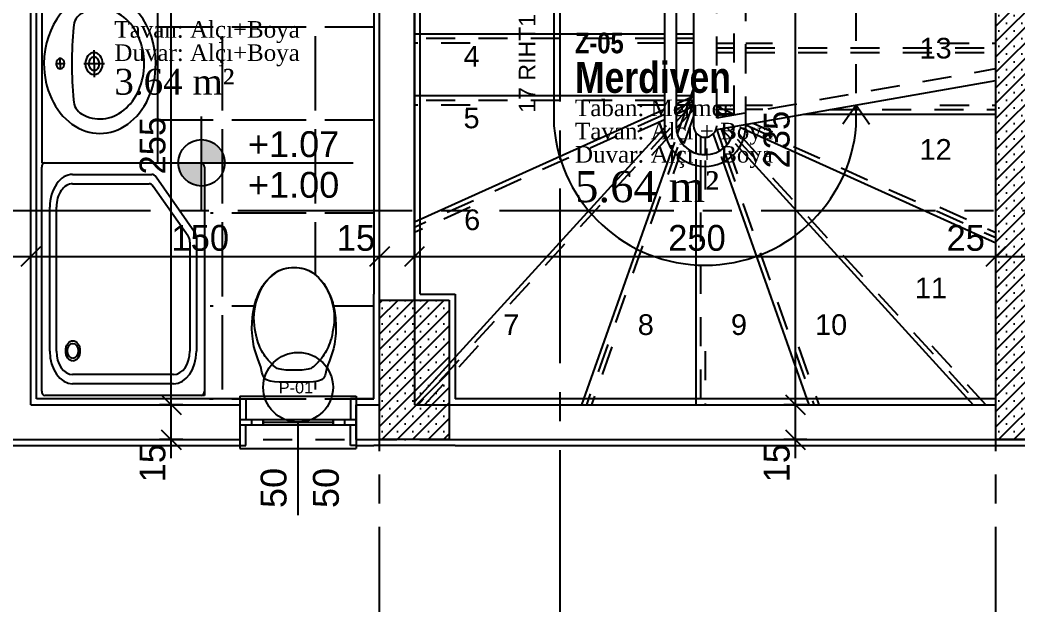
# Model space of a CAD drawing. Header units: metres. Extents: x -220 to 294, y -29 to 18.
# Drawn here: x -83.029 to -78.737, y -0.911 to 1.605 of the extents above; entities that cross this region are included whole.
import ezdxf

# ---------------------------------------------------------------- set-up
doc = ezdxf.new("R2010")
doc.units = ezdxf.units.M
doc.header["$MEASUREMENT"] = 0
doc.linetypes.add('CENTER2', pattern=[1.125, 0.75, -0.125, 0.125, -0.125])
doc.linetypes.add('HIDDEN2', pattern=[0.1875, 0.125, -0.0625])
for name, color, linetype in [('Aks', 7, 'Continuous'), ('Duvar', 7, 'Continuous'), ('Kapi_Pencere', 7, 'Continuous'), ('Kolon', 7, 'Continuous'), ('Kot', 7, 'Continuous'), ('Kutuphane', 7, 'Continuous'), ('Mahal', 7, 'Continuous'), ('Merdiven', 7, 'Continuous'), ('Olculendirme', 7, 'Continuous'), ('Panel', 7, 'Continuous'), ('Standart', 7, 'Continuous'), ('Tarama', 7, 'Continuous')]:
    doc.layers.add(name, color=color, linetype=linetype)
doc.styles.add('arial_1_18', font='arial.ttf', dxfattribs={"height": 0.2})
doc.styles.add('comic sans ms_1_18', font='comic.ttf', dxfattribs={"height": 0.2})
doc.styles.add('swis721 cn btbold_1_18', font='swisscb.ttf', dxfattribs={"height": 0.2})
doc.styles.add('times new roman tur_1_18', font='times.ttf', dxfattribs={"height": 0.2})

msp = doc.modelspace()

# ---------------------------------------------------------------- hatches: boundary and pattern name
at = {"layer": 'Kolon', "linetype": 'Continuous', "lineweight": -3}
h = msp.add_hatch(dxfattribs=at)
h.set_pattern_fill('SACNCR', color=47, scale=0.5, style=0)
h.paths.add_polyline_path([(-81.483, 0.4), (-81.183, 0.4), (-81.183, -0.2), (-81.483, -0.2)])
at = {"layer": 'Kot', "linetype": 'Continuous', "lineweight": -3}
for points in [[(-82.1487, 0.9901), (-82.1494, 1.0013), (-82.1512, 1.0123), (-82.1543, 1.0231), (-82.1586, 1.0335), (-82.1641, 1.0433), (-82.1705, 1.0524), (-82.178, 1.0608), (-82.1864, 1.0682), (-82.1955, 1.0747), (-82.2053, 1.0802), (-82.2157, 1.0845), (-82.2265, 1.0876), (-82.2375, 1.0894), (-82.2487, 1.0901), (-82.2487, 0.9901)], [(-82.3487, 0.9901), (-82.3481, 0.9789), (-82.3462, 0.9678), (-82.3431, 0.957), (-82.3388, 0.9467), (-82.3334, 0.9369), (-82.3269, 0.9277), (-82.3194, 0.9194), (-82.3111, 0.9119), (-82.3019, 0.9054), (-82.2921, 0.9), (-82.2818, 0.8957), (-82.271, 0.8926), (-82.2599, 0.8907), (-82.2487, 0.8901), (-82.2487, 0.9901)]]:
    msp.add_hatch(color=216, dxfattribs=at).paths.add_polyline_path(points)
at = {"layer": 'Panel', "linetype": 'Continuous', "lineweight": -3}
h = msp.add_hatch(dxfattribs=at)
h.set_pattern_fill('SACNCR', color=59, scale=0.5, style=0)
h.paths.add_polyline_path([(-78.833, -0.2), (-78.833, 2.3), (-78.583, 2.3), (-78.583, -0.2)])

# ---------------------------------------------------------------- linework, layer by layer
at = {"layer": 'Aks', "color": 248, "linetype": 'HIDDEN2', "lineweight": -3}
for points in [[(-81.483, -0.7), (-81.483, 9)], [(-78.833, -0.7), (-78.833, 9)], [(-87.383, -0.2), (-70.2342, -0.2)]]:
    msp.add_lwpolyline(points, dxfattribs=at)
at = {"layer": 'Aks', "color": 248, "linetype": 'Continuous', "lineweight": -3}
for points in [[(-81.483, -2.7), (-81.483, -0.7)], [(-78.833, -2.7), (-78.833, -0.7)]]:
    msp.add_lwpolyline(points, dxfattribs=at)
at = {"layer": 'Duvar', "color": 166, "linetype": 'Continuous', "lineweight": -3}
for points in [[(-82.983, -0.05), (-82.983, 2.5)], [(-81.483, 1.55), (-81.483, 2.5)], [(-81.333, 1.55), (-81.333, 2.3)], [(-81.483, 0.4), (-81.483, 1.55)], [(-81.333, 0.4), (-81.333, 1.55)], [(-82.983, -0.05), (-82.083, -0.05)], [(-82.083, -0.05), (-82.083, -0.2)], [(-81.583, -0.05), (-81.483, -0.05)], [(-81.583, -0.2), (-81.583, -0.05)], [(-81.183, -0.05), (-78.833, -0.05)], [(-83.083, -0.2), (-82.083, -0.2)], [(-81.583, -0.2), (-81.483, -0.2)], [(-81.183, -0.2), (-78.833, -0.2)]]:
    msp.add_lwpolyline(points, dxfattribs=at)
at = {"layer": 'Duvar', "color": 187, "linetype": 'Continuous', "lineweight": -3}
for points in [[(-82.958, -0.025), (-82.958, 2.475)], [(-81.508, 2.475), (-81.508, 1.55)], [(-81.308, 1.55), (-81.308, 2.3)], [(-81.508, 1.55), (-81.508, 0.4251)], [(-81.308, 0.4251), (-81.308, 1.55)], [(-82.083, -0.025), (-82.958, -0.025)], [(-82.083, -0.025), (-82.058, -0.025)], [(-82.058, -0.025), (-82.058, -0.1137)], [(-81.583, -0.025), (-81.608, -0.025)], [(-81.608, -0.025), (-81.608, -0.1137)], [(-81.5081, -0.025), (-81.583, -0.025)], [(-78.833, -0.025), (-81.1579, -0.025)], [(-82.058, -0.225), (-82.058, -0.1362)], [(-81.608, -0.225), (-81.608, -0.1362)], [(-83.083, -0.225), (-82.083, -0.225)], [(-82.083, -0.225), (-82.058, -0.225)], [(-81.583, -0.225), (-81.608, -0.225)], [(-81.583, -0.225), (-81.5081, -0.225)], [(-81.1579, -0.225), (-78.583, -0.225)]]:
    msp.add_lwpolyline(points, dxfattribs=at)
at = {"layer": 'Kapi_Pencere', "color": 98, "linetype": 'Continuous', "lineweight": -3}
for points in [[(-82.083, -0.0125), (-82.083, -0.1137)], [(-82.083, -0.0125), (-81.583, -0.0125)], [(-81.583, -0.0125), (-81.583, -0.1137)], [(-82.083, -0.1137), (-82.033, -0.1137)], [(-82.083, -0.1137), (-82.083, -0.1362)], [(-82.033, -0.1137), (-81.983, -0.1137)], [(-82.033, -0.1137), (-82.033, -0.1362)], [(-81.983, -0.1137), (-81.683, -0.1137)], [(-81.983, -0.1137), (-81.983, -0.1212)], [(-81.983, -0.1362), (-81.983, -0.1137)], [(-81.983, -0.1212), (-81.983, -0.1287)], [(-81.983, -0.125), (-81.683, -0.125)], [(-81.983, -0.1287), (-81.983, -0.1362)], [(-81.833, -0.525), (-81.833, -0.125)], [(-81.683, -0.1137), (-81.633, -0.1137)], [(-81.683, -0.1137), (-81.683, -0.1212)], [(-81.683, -0.1362), (-81.683, -0.1137)], [(-81.683, -0.1212), (-81.683, -0.1287)], [(-81.683, -0.1287), (-81.683, -0.1362)], [(-81.633, -0.1137), (-81.583, -0.1137)], [(-81.633, -0.1137), (-81.633, -0.1362)], [(-81.583, -0.1137), (-81.583, -0.1362)], [(-82.083, -0.1362), (-82.033, -0.1362)], [(-82.083, -0.1362), (-82.083, -0.2375)], [(-82.033, -0.1362), (-81.983, -0.1362)], [(-81.983, -0.1362), (-81.683, -0.1362)], [(-81.683, -0.1362), (-81.633, -0.1362)], [(-81.633, -0.1362), (-81.583, -0.1362)], [(-81.583, -0.1362), (-81.583, -0.2375)], [(-82.083, -0.2375), (-81.583, -0.2375)]]:
    msp.add_lwpolyline(points, dxfattribs=at)
msp.add_circle((-81.833, 0.025), 0.15, dxfattribs=at)
at = {"layer": 'Kolon', "color": 187, "linetype": 'Continuous', "lineweight": -3}
for points in [[(-81.5081, -0.025), (-81.5081, 0.4251)], [(-81.5081, 0.4251), (-81.508, 0.4251)], [(-81.308, 0.4251), (-81.1579, 0.4251)], [(-81.1579, 0.4251), (-81.1579, -0.025)], [(-81.5081, -0.2251), (-81.5081, -0.225)], [(-81.1579, -0.2251), (-81.5081, -0.2251)], [(-81.1579, -0.225), (-81.1579, -0.2251)]]:
    msp.add_lwpolyline(points, dxfattribs=at)
at = {"layer": 'Kolon', "color": 177, "linetype": 'Continuous', "lineweight": -3}
for points in [[(-81.483, 0.4), (-81.183, 0.4)], [(-81.483, -0.2), (-81.483, 0.4)], [(-81.183, 0.4), (-81.183, -0.2)], [(-81.183, -0.2), (-81.483, -0.2)]]:
    msp.add_lwpolyline(points, dxfattribs=at)
at = {"layer": 'Kot', "color": 216, "linetype": 'Continuous', "lineweight": -3}
for points in [[(-82.2487, 0.7901), (-82.2487, 1.1901)], [(-82.4487, 0.9901), (-82.0487, 0.9901)], [(-82.0487, 0.9901), (-81.5968, 0.9901)]]:
    msp.add_lwpolyline(points, dxfattribs=at)
msp.add_circle((-82.2487, 0.9901), 0.1, dxfattribs=at)
at = {"layer": 'Kutuphane', "color": 253, "linetype": 'Continuous', "lineweight": -3}
for points in [[(-82.9356, 1.8401), (-82.9356, 0.9901)], [(-82.4356, 0.9901), (-82.4356, 1.8401)], [(-82.7106, 1.4168), (-82.7106, 1.4748)], [(-82.8767, 1.4168), (-82.8359, 1.4168)], [(-82.8559, 1.4168), (-82.8559, 1.4426)], [(-82.8559, 1.4168), (-82.8559, 1.391)], [(-82.755, 1.4168), (-82.6662, 1.4168)], [(-82.7106, 1.4168), (-82.7106, 1.3588)], [(-82.9356, 0.9901), (-82.4356, 0.9901)], [(-82.9225, 0.9901), (-82.2487, 0.9901)], [(-82.9356, 0.0088), (-82.9356, 0.9713)], [(-82.2356, 0.9713), (-82.2356, -0.0099)], [(-82.8026, 0.9401), (-82.4627, 0.9401)], [(-82.2783, 0.6922), (-82.4441, 0.9291)], [(-82.8026, 0.9001), (-82.4743, 0.9001)], [(-82.3063, 0.6756), (-82.4557, 0.8891)], [(-82.9006, 0.1801), (-82.9006, 0.8001)], [(-82.8726, 0.1801), (-82.8726, 0.8001)], [(-82.2986, 0.6491), (-82.2986, 0.1801)], [(-82.2706, 0.6657), (-82.2706, 0.1801)], [(-81.9567, 0.4964), (-81.9153, 0.5271)], [(-81.9396, 0.5108), (-81.9314, 0.517)], [(-81.9314, 0.517), (-81.923, 0.5225)], [(-81.923, 0.5225), (-81.9141, 0.5273)], [(-81.9153, 0.5271), (-81.915, 0.5273)], [(-81.915, 0.5273), (-81.8957, 0.5348)], [(-81.9141, 0.5273), (-81.9048, 0.5315)], [(-81.9048, 0.5315), (-81.8949, 0.5348)], [(-81.8957, 0.5348), (-81.874, 0.5392)], [(-81.8949, 0.5348), (-81.8844, 0.5374)], [(-81.8844, 0.5374), (-81.8734, 0.5393)], [(-81.874, 0.5392), (-81.8509, 0.5407)], [(-81.8734, 0.5393), (-81.8621, 0.5404)], [(-81.8621, 0.5404), (-81.8506, 0.5407)], [(-81.8509, 0.5407), (-81.8279, 0.5392)], [(-81.8506, 0.5407), (-81.8391, 0.5404)], [(-81.8391, 0.5404), (-81.8278, 0.5393)], [(-81.8279, 0.5392), (-81.8062, 0.5348)], [(-81.8278, 0.5393), (-81.8168, 0.5374)], [(-81.8168, 0.5374), (-81.8063, 0.5348)], [(-81.8063, 0.5348), (-81.7964, 0.5315)], [(-81.8062, 0.5348), (-81.7869, 0.5273)], [(-81.7964, 0.5315), (-81.7871, 0.5273)], [(-81.7871, 0.5273), (-81.7783, 0.5225)], [(-81.7869, 0.5273), (-81.7695, 0.517)], [(-81.7783, 0.5225), (-81.7698, 0.517)], [(-81.7698, 0.517), (-81.7616, 0.5108)], [(-81.7695, 0.517), (-81.7533, 0.504)], [(-81.9859, 0.4604), (-81.9716, 0.48)], [(-81.9772, 0.471), (-81.97, 0.4803)], [(-81.9716, 0.48), (-81.9567, 0.4964)], [(-81.97, 0.4803), (-81.9627, 0.4887)], [(-81.9627, 0.4887), (-81.9552, 0.4966)], [(-81.9552, 0.4966), (-81.9475, 0.504)], [(-81.9475, 0.504), (-81.9396, 0.5108)], [(-81.7616, 0.5108), (-81.7537, 0.504)], [(-81.7537, 0.504), (-81.746, 0.4966)], [(-81.7533, 0.504), (-81.753, 0.5037)], [(-81.753, 0.5037), (-81.7377, 0.4885)], [(-81.746, 0.4966), (-81.7385, 0.4887)], [(-81.7385, 0.4887), (-81.7312, 0.4803)], [(-81.7377, 0.4885), (-81.7231, 0.4708)], [(-81.7312, 0.4803), (-81.7241, 0.471)], [(-82.0126, 0.4039), (-81.9999, 0.4348)], [(-82.0041, 0.4194), (-81.9977, 0.4346)], [(-81.9999, 0.4348), (-81.9859, 0.4604)], [(-81.9977, 0.4346), (-81.991, 0.4486)], [(-81.991, 0.4486), (-81.9842, 0.4606)], [(-81.9842, 0.4606), (-81.9772, 0.471)], [(-81.7241, 0.471), (-81.7171, 0.4606)], [(-81.7231, 0.4708), (-81.709, 0.4485)], [(-81.7171, 0.4606), (-81.7102, 0.4486)], [(-81.7102, 0.4486), (-81.7035, 0.4346)], [(-81.709, 0.4485), (-81.6953, 0.4198)], [(-81.7035, 0.4346), (-81.6972, 0.4194)], [(-82.0227, 0.3712), (-82.0129, 0.4029)], [(-82.0184, 0.371), (-82.0147, 0.387)], [(-82.0147, 0.387), (-82.0098, 0.4033)], [(-82.0129, 0.4029), (-82.0126, 0.4039)], [(-82.0098, 0.4033), (-82.0041, 0.4194)], [(-81.6972, 0.4194), (-81.6914, 0.4033)], [(-81.6953, 0.4198), (-81.6841, 0.3878)], [(-81.6914, 0.4033), (-81.6866, 0.387)], [(-81.6866, 0.387), (-81.6828, 0.371)], [(-81.6841, 0.3878), (-81.6835, 0.3869)], [(-81.6835, 0.3869), (-81.6759, 0.3555)], [(-82.0285, 0.3396), (-82.0227, 0.3712)], [(-82.0227, 0.3394), (-82.0211, 0.3552)], [(-82.0211, 0.3552), (-82.0184, 0.371)], [(-81.6828, 0.371), (-81.6801, 0.3552)], [(-81.6801, 0.3552), (-81.6785, 0.3394)], [(-81.6759, 0.3555), (-81.6717, 0.3234)], [(-82.0315, 0.2735), (-82.0311, 0.3064)], [(-82.0311, 0.3066), (-82.0285, 0.3396)], [(-82.0311, 0.3064), (-82.0311, 0.3066)], [(-82.0232, 0.3235), (-82.0227, 0.3394)], [(-82.0227, 0.3073), (-82.0232, 0.3235)], [(-82.0213, 0.2913), (-82.0227, 0.3073)], [(-81.6786, 0.3073), (-81.68, 0.2913)], [(-81.678, 0.3235), (-81.6786, 0.3073)], [(-81.6785, 0.3394), (-81.678, 0.3235)], [(-81.6717, 0.3234), (-81.6706, 0.29)], [(-82.0298, 0.2449), (-82.0315, 0.2735)], [(-82.0192, 0.2759), (-82.0213, 0.2913)], [(-82.0167, 0.2615), (-82.0192, 0.2759)], [(-82.0141, 0.2485), (-82.0167, 0.2615)], [(-81.6845, 0.2615), (-81.6872, 0.2485)], [(-81.682, 0.2759), (-81.6845, 0.2615)], [(-81.68, 0.2913), (-81.682, 0.2759)], [(-81.671, 0.2584), (-81.6734, 0.2327)], [(-81.6703, 0.2897), (-81.671, 0.2584)], [(-81.6706, 0.29), (-81.6703, 0.2897)], [(-82.0267, 0.2215), (-82.0298, 0.2449)], [(-82.0228, 0.2008), (-82.0267, 0.2215)], [(-82.0112, 0.2367), (-82.0141, 0.2485)], [(-82.008, 0.2258), (-82.0112, 0.2367)], [(-82.0046, 0.2158), (-82.008, 0.2258)], [(-82.001, 0.2063), (-82.0046, 0.2158)], [(-81.6966, 0.2158), (-81.7003, 0.2063)], [(-81.6932, 0.2258), (-81.6966, 0.2158)], [(-81.6901, 0.2367), (-81.6932, 0.2258)], [(-81.6872, 0.2485), (-81.6901, 0.2367)], [(-81.6734, 0.2327), (-81.677, 0.211)], [(-82.0182, 0.1815), (-82.0228, 0.2008)], [(-82.0068, 0.1476), (-82.0182, 0.1815)], [(-81.9971, 0.1974), (-82.001, 0.2063)], [(-81.9929, 0.1889), (-81.9971, 0.1974)], [(-81.9886, 0.1807), (-81.9929, 0.1889)], [(-81.9842, 0.1728), (-81.9886, 0.1807)], [(-81.9794, 0.1651), (-81.9842, 0.1728)], [(-81.717, 0.1728), (-81.7218, 0.1651)], [(-81.7126, 0.1807), (-81.717, 0.1728)], [(-81.7083, 0.1889), (-81.7126, 0.1807)], [(-81.7042, 0.1974), (-81.7083, 0.1889)], [(-81.7003, 0.2063), (-81.7042, 0.1974)], [(-81.6862, 0.1725), (-81.692, 0.1557)], [(-81.6813, 0.191), (-81.6862, 0.1725)], [(-81.677, 0.211), (-81.6813, 0.191)], [(-82.0001, 0.131), (-82.0068, 0.1476)], [(-81.9936, 0.1132), (-82.0001, 0.131)], [(-81.9741, 0.1574), (-81.9794, 0.1651)], [(-81.9681, 0.1494), (-81.9741, 0.1574)], [(-81.9612, 0.1412), (-81.9681, 0.1494)], [(-81.9539, 0.133), (-81.9612, 0.1412)], [(-81.9467, 0.1254), (-81.9539, 0.133)], [(-81.7473, 0.133), (-81.7545, 0.1254)], [(-81.74, 0.1412), (-81.7473, 0.133)], [(-81.7331, 0.1494), (-81.74, 0.1412)], [(-81.7271, 0.1574), (-81.7331, 0.1494)], [(-81.7218, 0.1651), (-81.7271, 0.1574)], [(-81.6984, 0.1394), (-81.7052, 0.122)], [(-81.692, 0.1557), (-81.6984, 0.1394)], [(-81.9885, 0.0899), (-81.9936, 0.1132)], [(-81.9854, 0.0776), (-81.9885, 0.0899)], [(-81.94, 0.1187), (-81.9467, 0.1254)], [(-81.929, 0.1095), (-81.94, 0.1187)], [(-81.9237, 0.1064), (-81.929, 0.1095)], [(-81.9178, 0.1042), (-81.9237, 0.1064)], [(-81.9108, 0.1024), (-81.9178, 0.1042)], [(-81.9029, 0.1011), (-81.9108, 0.1024)], [(-81.8945, 0.1001), (-81.9029, 0.1011)], [(-81.8857, 0.0993), (-81.8945, 0.1001)], [(-81.877, 0.0988), (-81.8857, 0.0993)], [(-81.8682, 0.0984), (-81.877, 0.0988)], [(-81.8594, 0.0981), (-81.8682, 0.0984)], [(-81.8506, 0.0981), (-81.8594, 0.0981)], [(-81.8418, 0.0981), (-81.8506, 0.0981)], [(-81.833, 0.0984), (-81.8418, 0.0981)], [(-81.8243, 0.0988), (-81.833, 0.0984)], [(-81.8155, 0.0993), (-81.8243, 0.0988)], [(-81.8068, 0.1001), (-81.8155, 0.0993)], [(-81.7983, 0.1011), (-81.8068, 0.1001)], [(-81.7905, 0.1024), (-81.7983, 0.1011)], [(-81.7834, 0.1042), (-81.7905, 0.1024)], [(-81.7775, 0.1064), (-81.7834, 0.1042)], [(-81.7722, 0.1095), (-81.7775, 0.1064)], [(-81.767, 0.1135), (-81.7722, 0.1095)], [(-81.7612, 0.1187), (-81.767, 0.1135)], [(-81.7545, 0.1254), (-81.7612, 0.1187)], [(-81.711, 0.1023), (-81.7165, 0.0776)], [(-81.7052, 0.122), (-81.711, 0.1023)], [(-82.3686, 0.0801), (-82.8026, 0.0801)], [(-81.9796, 0.066), (-81.9854, 0.0776)], [(-81.9696, 0.0567), (-81.9796, 0.066)], [(-81.9539, 0.0512), (-81.9696, 0.0567)], [(-81.9348, 0.0484), (-81.9539, 0.0512)], [(-81.9148, 0.0475), (-81.9348, 0.0484)], [(-81.9146, 0.0475), (-81.9148, 0.0475)], [(-81.8961, 0.0475), (-81.9146, 0.0475)], [(-81.8814, 0.0475), (-81.8961, 0.0475)], [(-81.8697, 0.0475), (-81.8814, 0.0475)], [(-81.8598, 0.0475), (-81.8697, 0.0475)], [(-81.8509, 0.0475), (-81.8598, 0.0475)], [(-81.8598, 0.0475), (-81.8598, 0.0475)], [(-81.842, 0.0475), (-81.8509, 0.0475)], [(-81.8322, 0.0475), (-81.8421, 0.0475)], [(-81.8421, 0.0475), (-81.842, 0.0475)], [(-81.8204, 0.0475), (-81.8322, 0.0475)], [(-81.8058, 0.0475), (-81.8204, 0.0475)], [(-81.7873, 0.0475), (-81.8058, 0.0475)], [(-81.7871, 0.0475), (-81.7873, 0.0475)], [(-81.7671, 0.0484), (-81.7871, 0.0475)], [(-81.748, 0.0512), (-81.7671, 0.0484)], [(-81.7323, 0.0567), (-81.748, 0.0512)], [(-81.7223, 0.066), (-81.7323, 0.0567)], [(-81.7165, 0.0776), (-81.7223, 0.066)], [(-82.3686, 0.0401), (-82.8026, 0.0401)], [(-82.2356, -0.0099), (-82.9225, -0.0099)]]:
    msp.add_lwpolyline(points, dxfattribs=at)
for centre, major_axis, ratio, start_param, end_param in [((-82.6856, 1.4168), (0, 0.3002), 0.801017, -1.570796, 1.570796), ((-82.7396, 1.5648), (0, 0.0751), 0.801017, 0.427275, 1.467282), ((-82.6856, 1.4168), (0, 0.2377), 0.801017, -1.570796, 0.427275), ((-81.5983, 1.4168), (0, 1.5075), 0.801017, 1.467282, 1.570796), ((-82.7106, 1.4168), (0, 0.0469), 0.801017, -1.570796, 1.570796), ((-82.6856, 1.4168), (0, 0.3002), 0.801017, 1.570796, 4.712389), ((-82.8559, 1.4168), (0, 0.0219), 0.801017, -1.570796, 1.570796), ((-82.8559, 1.4168), (0, 0.0219), 0.801017, 1.570796, 4.712389), ((-81.5983, 1.4168), (0, 1.5075), 0.801017, 1.570796, 1.674311), ((-82.6856, 1.4168), (0, 0.2377), 0.801017, 2.714318, 4.712389), ((-82.7106, 1.4168), (0, 0.0469), 0.801017, 1.570796, 4.712389), ((-82.7106, 1.4168), (0, 0.0288), 0.801017, -1.570796, 1.570796), ((-82.7106, 1.4168), (0, 0.0288), 0.801017, 1.570796, 4.712389), ((-82.7396, 1.2688), (0, 0.0751), 0.801017, 1.674311, 2.714318), ((-82.9225, 0.9713), (0, -0.0187), 0.7, -3.141593, -1.570796), ((-82.2487, 0.9713), (0, -0.0187), 0.7, -4.712389, -3.141593), ((-82.8026, 0.8001), (0, -0.14), 0.7, -3.141593, -1.570796), ((-82.4627, 0.9026), (0, -0.0375), 0.7, -3.926991, -3.141593), ((-82.8026, 0.8001), (0, -0.1), 0.7, -3.141593, -1.570796), ((-82.4743, 0.8626), (0, -0.0375), 0.7, -3.926991, -3.141593), ((-82.2968, 0.6657), (0, -0.0375), 0.7, -4.712389, -3.926991), ((-82.3248, 0.6491), (0, -0.0375), 0.7, -4.712389, -3.926991), ((-82.8026, 0.1801), (0, -0.14), 0.7, -1.570796, 0), ((-82.8026, 0.1801), (0, -0.1), 0.7, -1.570796, 0), ((-82.3686, 0.1801), (0, -0.1), 0.7, 0, 1.570796), ((-82.3686, 0.1801), (0, -0.14), 0.7, 0, 1.570796), ((-82.9225, 0.0088), (0, -0.0187), 0.7, -1.570796, 0), ((-82.2487, 0.0088), (0, -0.0187), 0.7, 0, 1.570796)]:
    msp.add_ellipse(centre, major_axis=major_axis, ratio=ratio, start_param=start_param, end_param=end_param, dxfattribs=at)
for major_axis in [(0, -0.0437), (0, -0.0325)]:
    msp.add_ellipse((-82.8017, 0.1813), major_axis=major_axis, ratio=0.7, dxfattribs=at)
at = {"layer": 'Merdiven', "color": 47, "linetype": 'Continuous', "lineweight": -3}
for points in [[(-81.333, 2.3), (-81.333, 1.15)], [(-80.258, 2.3), (-80.258, 1.15)], [(-80.208, 2.3), (-80.208, 1.15)], [(-80.133, 2.3), (-80.133, 1.15)], [(-80.258, 1.5442), (-81.333, 1.5442)], [(-80.133, 1.5442), (-80.208, 1.5442)], [(-78.833, 1.15), (-78.833, 1.3447)], [(-80.133, 1.3114), (-80.2027, 1.1144)], [(-80.258, 1.2789), (-81.333, 1.2789)], [(-80.133, 1.2789), (-80.208, 1.2789)], [(-80.133, 1.2788), (-80.208, 1.1965)], [(-80.133, 1.2758), (-80.208, 1.2419)], [(-80.258, 1.2194), (-81.333, 0.7346)], [(-79.6598, 1.1989), (-78.833, 1.1989)], [(-80.2504, 1.15), (-81.333, -0.0382)], [(-81.333, 1.15), (-81.333, -0.05)], [(-80.123, 1.12), (-80.123, 1.0318)], [(-80.0119, 1.1369), (-79.9719, 1.093)], [(-79.9334, 1.1431), (-78.833, 0.6469)], [(-78.833, -0.05), (-78.833, 1.15)], [(-80.2151, 1.0793), (-80.6144, -0.05)], [(-80.0481, 1.1142), (-80.0222, 1.0409)], [(-79.9541, 1.0734), (-78.9305, -0.05)], [(-80.123, 1.0054), (-80.123, -0.05)], [(-80.0137, 1.017), (-79.6364, -0.05)], [(-81.333, -0.05), (-78.833, -0.05)]]:
    msp.add_lwpolyline(points, dxfattribs=at)
at = {"layer": 'Merdiven', "color": 251, "linetype": 'Continuous', "lineweight": -3}
for points in [[(-80.733, 2.3), (-80.733, 1.15)], [(-80.033, 1.1331), (-78.833, 1.3447)], [(-79.433, 1.2389), (-79.4904, 1.157)], [(-79.433, 1.2389), (-79.3756, 1.157)], [(-79.433, 1.15), (-79.433, 1.2389)]]:
    msp.add_lwpolyline(points, dxfattribs=at)
at = {"layer": 'Merdiven', "color": 47, "linetype": 'HIDDEN2', "lineweight": -3}
for points in [[(-80.033, 1.1839), (-80.033, 2.3)], [(-79.958, 1.1971), (-79.958, 2.3)], [(-79.908, 1.15), (-79.908, 2.3)], [(-78.833, 1.3955), (-78.833, 2.3)], [(-80.258, 1.5242), (-81.333, 1.5242)], [(-81.093, 1.5042), (-81.333, 1.5042)], [(-80.258, 1.5042), (-80.373, 1.5042)], [(-80.133, 1.5242), (-80.208, 1.5242)], [(-80.133, 1.5042), (-80.208, 1.5042)], [(-80.033, 1.5042), (-79.958, 1.5042)], [(-79.908, 1.5042), (-79.793, 1.5042)], [(-79.073, 1.5042), (-78.833, 1.5042)], [(-80.033, 1.4842), (-79.958, 1.4842)], [(-80.033, 1.4642), (-79.958, 1.4642)], [(-79.908, 1.4842), (-78.833, 1.4842)], [(-79.908, 1.4642), (-78.833, 1.4642)], [(-80.258, 1.2589), (-81.333, 1.2589)], [(-80.133, 1.2589), (-80.208, 1.2589)], [(-80.133, 1.2538), (-80.208, 1.22)], [(-80.133, 1.2491), (-80.208, 1.1668)], [(-80.133, 1.2515), (-80.191, 1.0873)], [(-81.093, 1.2389), (-81.333, 1.2389)], [(-80.258, 1.2389), (-80.373, 1.2389)], [(-80.133, 1.2389), (-80.208, 1.2389)], [(-80.133, 1.2319), (-80.208, 1.1981)], [(-80.133, 1.2194), (-80.2073, 1.1378)], [(-80.033, 1.2389), (-79.958, 1.2389)], [(-79.958, 1.1981), (-80.033, 1.2319)], [(-80.0051, 1.1888), (-80.033, 1.2194)], [(-79.958, 1.2189), (-80.033, 1.2189)], [(-79.9915, 1.1912), (-80.033, 1.2099)], [(-79.908, 1.2389), (-79.793, 1.2389)], [(-79.8344, 1.2189), (-79.908, 1.2189)], [(-79.5464, 1.2189), (-78.833, 1.2189)], [(-79.073, 1.2389), (-78.833, 1.2389)], [(-80.258, 1.1974), (-81.333, 0.7127)], [(-80.258, 1.1755), (-80.373, 1.1237)], [(-80.133, 1.1915), (-80.1768, 1.0676)], [(-79.958, 1.1989), (-80.033, 1.1989)], [(-80.0305, 1.1843), (-80.033, 1.1915)], [(-80.0284, 1.1847), (-80.033, 1.1897)], [(-80.0265, 1.1851), (-80.033, 1.188)], [(-79.8756, 1.1609), (-79.793, 1.1237)], [(-80.2325, 1.14), (-81.3167, -0.05)], [(-80.033, 1.1315), (-80.0051, 1.0525)], [(-80.0136, 1.1366), (-79.9892, 1.0676)], [(-79.9886, 1.141), (-79.9636, 1.1135)], [(-79.9653, 1.1451), (-79.9587, 1.1378)], [(-79.908, 1.1536), (-78.833, 0.6688)], [(-80.2286, 1.1145), (-80.3643, 0.9655)], [(-80.103, 1.1042), (-80.103, 1.0266)], [(-80.083, 1.1), (-80.083, 1.0252)], [(-79.9446, 1.0927), (-78.9034, -0.05)], [(-79.9374, 1.1145), (-79.8017, 0.9655)], [(-80.2014, 1.058), (-80.5932, -0.05)], [(-80.1861, 1.0413), (-80.2208, 0.9432)], [(-79.9799, 1.0413), (-79.9452, 0.9432)], [(-80.103, 1.0015), (-80.103, -0.05)], [(-80.083, 1.0002), (-80.083, 0.87)], [(-79.9963, 1.0277), (-79.6152, -0.05)], [(-81.093, 0.799), (-81.333, 0.6908)], [(-79.073, 0.799), (-78.833, 0.6908)], [(-81.0583, 0.2039), (-81.2897, -0.05)], [(-80.4842, 0.1983), (-80.572, -0.05)], [(-80.083, 0.18), (-80.083, -0.05)], [(-79.6818, 0.1983), (-79.594, -0.05)], [(-79.1077, 0.2039), (-78.8763, -0.05)]]:
    msp.add_lwpolyline(points, dxfattribs=at)
at = {"layer": 'Merdiven', "color": 251, "linetype": 'HIDDEN2', "lineweight": -3}
for points in [[(-79.433, 1.2897), (-79.433, 2.26)], [(-80.033, 1.1839), (-78.833, 1.3955)]]:
    msp.add_lwpolyline(points, dxfattribs=at)
at = {"layer": 'Merdiven', "color": 251, "linetype": 'Continuous', "lineweight": -3}
msp.add_arc((-80.083, 1.2021), 0.6521, 184.5812, 355.4188, dxfattribs=at)
at = {"layer": 'Merdiven', "color": 47, "linetype": 'Continuous', "lineweight": -3}
for radius, end in [(0.175, 0), (0.125, 358.3236), (0.05, 0)]:
    msp.add_arc((-80.083, 1.15), radius, 180, end, dxfattribs=at)
at = {"layer": 'Olculendirme', "color": 47, "linetype": 'Continuous', "lineweight": -3}
for points in [[(-82.3789, -0.28), (-82.3789, 8.58)], [(-79.6947, -0.28), (-79.6947, 8.58)], [(-82.983, 0.537), (-82.983, 0.637)], [(-81.483, 0.537), (-81.483, 0.637)], [(-81.333, 0.537), (-81.333, 0.637)], [(-78.833, 0.537), (-78.833, 0.637)], [(-85.963, 0.587), (-70.1542, 0.587)], [(-82.3289, -0.05), (-82.4289, -0.05)], [(-79.6447, -0.05), (-79.7447, -0.05)], [(-82.3289, -0.2), (-82.4289, -0.2)], [(-79.6447, -0.2), (-79.7447, -0.2)]]:
    msp.add_lwpolyline(points, dxfattribs=at)
at = {"layer": 'Olculendirme', "color": 59, "linetype": 'Continuous', "lineweight": -3}
for points in [[(-82.9406, 0.6295), (-83.0254, 0.5446)], [(-81.4406, 0.6295), (-81.5254, 0.5446)], [(-81.2906, 0.6295), (-81.3754, 0.5446)], [(-78.7906, 0.6295), (-78.8754, 0.5446)], [(-82.4214, -0.0076), (-82.3365, -0.0924)], [(-79.7371, -0.0076), (-79.6523, -0.0924)], [(-82.4214, -0.1576), (-82.3365, -0.2424)], [(-79.7371, -0.1576), (-79.6523, -0.2424)]]:
    msp.add_lwpolyline(points, dxfattribs=at)
at = {"layer": 'Panel', "color": 177, "linetype": 'Continuous', "lineweight": -3}
for points in [[(-78.833, -0.2), (-78.833, 2.3)], [(-78.583, -0.2), (-78.833, -0.2)]]:
    msp.add_lwpolyline(points, dxfattribs=at)
at = {"layer": 'Standart', "color": 250, "linetype": 'CENTER2', "lineweight": -3}
for points in [[(-80.706, -2.1206), (-80.706, 10.0141)], [(-86.5924, 0.7855), (-69.283, 0.7855)]]:
    msp.add_lwpolyline(points, dxfattribs=at)
at = {"layer": 'Tarama', "color": 133, "linetype": 'Continuous', "lineweight": -3}
for points in [[(-82.4356, 1.575), (-82.198, 1.575)], [(-82.118, 1.575), (-81.798, 1.575)], [(-81.718, 1.575), (-81.508, 1.575)], [(-82.158, 1.215), (-82.158, 1.535)], [(-81.758, 1.215), (-81.758, 1.535)], [(-82.4356, 1.175), (-82.198, 1.175)], [(-82.118, 1.175), (-81.798, 1.175)], [(-81.718, 1.175), (-81.508, 1.175)], [(-82.158, 0.815), (-82.158, 1.135)], [(-81.758, 0.815), (-81.758, 1.135)], [(-82.2098, 0.775), (-82.198, 0.775)], [(-82.118, 0.775), (-81.798, 0.775)], [(-81.718, 0.775), (-81.508, 0.775)], [(-82.158, 0.415), (-82.158, 0.735)], [(-81.758, 0.5078), (-81.758, 0.735)], [(-82.2118, 0.375), (-82.198, 0.375)], [(-82.118, 0.375), (-82.0215, 0.375)], [(-81.6807, 0.375), (-81.508, 0.375)], [(-82.158, 0.015), (-82.158, 0.335)], [(-81.758, 0.015), (-81.758, 0.0498)], [(-82.2138, -0.025), (-82.198, -0.025)], [(-82.118, -0.025), (-81.798, -0.025)], [(-81.718, -0.025), (-81.508, -0.025)]]:
    msp.add_lwpolyline(points, dxfattribs=at)

# ---------------------------------------------------------------- texts
at = {"layer": 'Kapi_Pencere', "color": 98, "linetype": 'Continuous', "lineweight": -3, "style": 'arial_1_18'}
msp.add_text('P-01', height=0.05, dxfattribs=at).set_placement((-81.916, -0.0012))
for p in [(-81.883, -0.4942), (-81.658, -0.4942)]:
    msp.add_text('50', height=0.11111, rotation=90, dxfattribs=at).set_placement(p)
at = {"layer": 'Kot', "color": 19, "linetype": 'Continuous', "lineweight": -3, "style": 'arial_1_18'}
for s, p in [('+1.07', (-82.0487, 1.0151)), ('+1.00', (-82.0487, 0.8401))]:
    msp.add_text(s, height=0.11111, dxfattribs=at).set_placement(p)
at = {"layer": 'Mahal', "color": 58, "linetype": 'Continuous', "lineweight": -3, "style": 'times new roman tur_1_18'}
for s, p in [('Tavan: Alçı+Boya', (-82.6232, 1.5285)), ('Duvar: Alçı+Boya', (-82.6232, 1.4285)), ('Taban: Mermer', (-80.6423, 1.1912)), ('Tavan: Alçı + Boya', (-80.6423, 1.0912)), ('Duvar: Alçı + Boya', (-80.6423, 0.9912))]:
    msp.add_text(s, height=0.071111, dxfattribs=at).set_placement(p)
at = {"layer": 'Mahal', "color": 15, "linetype": 'Continuous', "lineweight": -3, "style": 'swis721 cn btbold_1_18'}
for s, height, p in [('Z-05', 0.08889, (-80.6423, 1.4612)), ('Merdiven', 0.13333, (-80.6423, 1.2912))]:
    msp.add_text(s, height=height, dxfattribs=at).set_placement(p)
at = {"layer": 'Mahal', "color": 38, "linetype": 'Continuous', "lineweight": -3, "style": 'times new roman tur_1_18'}
for s, height, p in [('3.64 m²', 0.11111, (-82.6232, 1.2835)), ('5.64 m²', 0.13333, (-80.6423, 0.8212))]:
    msp.add_text(s, height=height, dxfattribs=at).set_placement(p)
at = {"layer": 'Merdiven', "color": 59, "linetype": 'Continuous', "lineweight": -3, "style": 'arial_1_18'}
msp.add_text('17 RIHT17.1/26.5', height=0.071111, rotation=450, dxfattribs=at).set_placement((-80.813, 1.2057))
at = {"layer": 'Merdiven', "color": 18, "linetype": 'Continuous', "lineweight": -3, "style": 'arial_1_18'}
for s, height, p in [('13', 0.08889, (-79.1607, 1.4389)), ('4', 0.0889, (-81.1218, 1.4042)), ('5', 0.0889, (-81.1218, 1.1389)), ('12', 0.08889, (-79.1607, 1.0035)), ('6', 0.0889, (-81.1191, 0.701)), ('11', 0.08889, (-79.1806, 0.408)), ('7', 0.0889, (-80.9507, 0.25)), ('8', 0.0889, (-80.3724, 0.25)), ('9', 0.0889, (-79.9718, 0.25)), ('10', 0.08889, (-79.6101, 0.25))]:
    msp.add_text(s, height=height, dxfattribs=at).set_placement(p)
at = {"layer": 'Olculendirme', "color": 19, "linetype": 'Continuous', "lineweight": -3, "style": 'comic sans ms_1_18'}
for s, p in [('235', (-79.7197, 0.9662)), ('255', (-82.4039, 0.9401)), ('15', (-82.4039, -0.384)), ('15', (-79.7197, -0.384))]:
    msp.add_text(s, height=0.11111, rotation=90, dxfattribs=at).set_placement(p)
for s, p in [('150', (-82.3779, 0.612)), ('15', (-81.667, 0.612)), ('250', (-80.2418, 0.612)), ('25', (-79.0448, 0.612))]:
    msp.add_text(s, height=0.11111, dxfattribs=at).set_placement(p)

doc.saveas('drawing.dxf')
